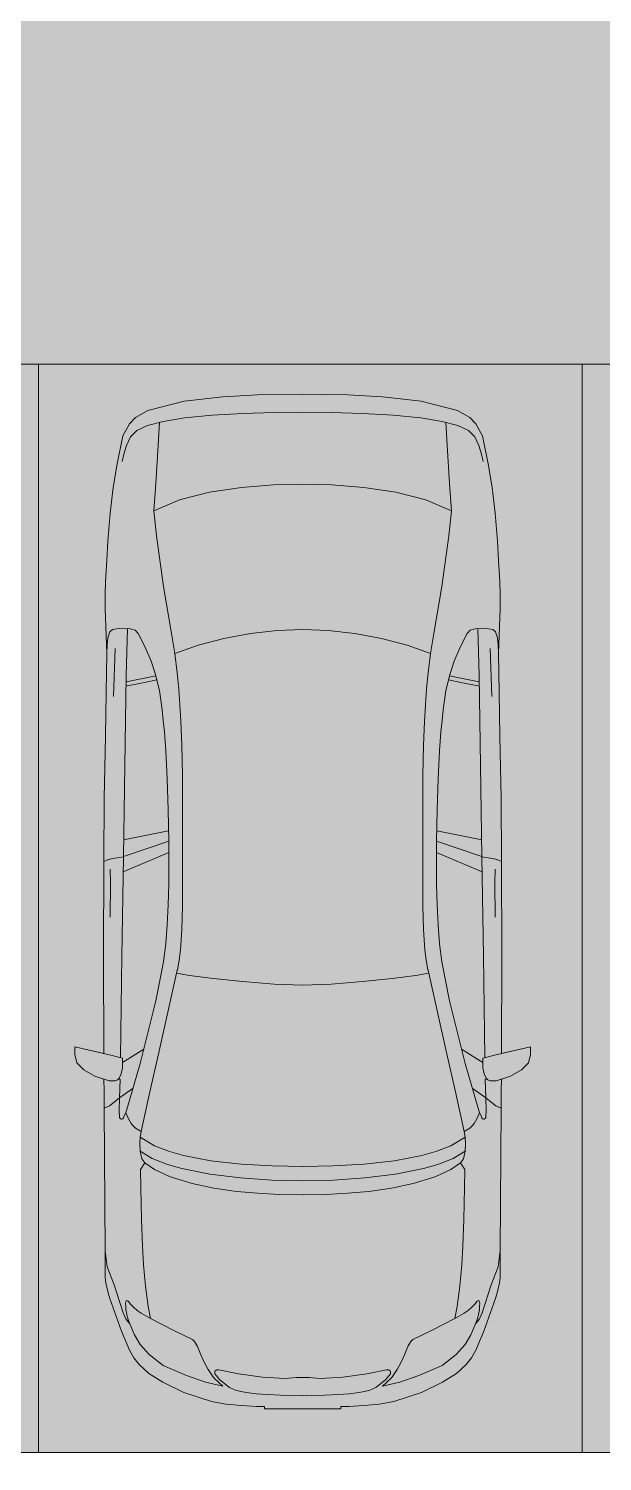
# Model space of a CAD drawing. Header units: millimetres. Extents: x 141848 to 1648660, y -465012 to -151356.
# Drawn here: x 225492 to 228131, y -270728 to -264146 of the extents above; entities that cross this region are included whole.
import ezdxf

# ---------------------------------------------------------------- set-up
doc = ezdxf.new("R2010")
doc.units = ezdxf.units.MM
doc.header["$MEASUREMENT"] = 0
doc.layers.add('Extérieur - Environnement', color=7, linetype='Continuous')
doc.layers.add('Structure - Murs extérieurs', color=7, linetype='Continuous')

msp = doc.modelspace()

# ---------------------------------------------------------------- hatches: boundary and pattern name
at = {"linetype": 'Continuous', "lineweight": 0, "true_color": 0x6f6f6f}
h = msp.add_hatch(color=8, dxfattribs=at)
h.paths.add_polyline_path([(141848.442, -275935.042), (141848.442, -295062.571), (269220.821, -293826.868), (269220.821, -270902.734), (268763.049, -270902.734), (254213.6, -271040.575), (254213.6, -163437.635), (153156.2, -163437.635), (153156.2, -271040.575), (153182.962, -271040.57), (153183.146, -272000.514, -0.40942736), (149183.681, -275935.042)])
h.paths.add_polyline_path([(158435.584, -260639.953), (155145.584, -260639.953), (155145.584, -248364.953), (155145.584, -243089.974), (155145.584, -242189.974), (158435.584, -242189.974)], flags=0)
h.paths.add_polyline_path([(196775.042, -260810.571), (196775.042, -222495.57), (186955.542, -222495.57), (186955.542, -218295.57), (196754.55, -218295.57), (196754.55, -208495.57), (196754.55, -204495.57), (193355.542, -204495.57), (193355.542, -201780.57), (193355.542, -195161.535), (195576.034, -195161.535), (195576.034, -189810.571), (217850.068, -189810.571), (217850.068, -262266.885), (245610.045, -262266.885), (245610.045, -253395.571), (245626.034, -253395.571), (246426.034, -253395.571), (247826.034, -253395.571), (247826.034, -248005.571), (247826.034, -246605.571), (245626.034, -246605.571), (245610.045, -246605.571), (245610.045, -171995.57), (212806.28, -171995.57), (161503.433, -171995.57), (161503.433, -193810.571), (161503.433, -230015.57), (161503.433, -260810.571)], flags=0)
h.paths.add_polyline_path([(162737.042, -269433.913, -0.09031866), (162858.773, -268727.623, -0.20144873), (163912.639, -267592.74, -0.10421145), (164718.006, -267415.055), (165317.979, -267409.371, -0.10404461), (166125.354, -267571.244, -0.23825546), (167284.257, -268953.318, -0.05518862), (167336.836, -269390.334), (167338.931, -269611.438), (167351.046, -270890.267), (167092.583, -271892.761, -0.26794919), (165370.083, -272909.124), (164770.11, -272914.808, -0.19371746), (163379.252, -272370.185, -0.07056876), (163028.663, -271931.262, -0.1316525), (162751.253, -270933.845)], flags=0)
h.paths.add_polyline_path([(173316.986, -273599.031), (173316.986, -273452.052), (173330.488, -267377.824, -0.3805567), (175316.986, -265609.826), (175394.714, -265609.826), (175394.714, -270609.826), (190394.714, -270609.826), (190394.714, -265609.826), (195356.191, -265609.826, -0.41421356), (196856.191, -267109.826), (196856.191, -273660.699, -0.34550161), (195137.285, -275433.432), (175327.752, -275599.002, -0.4157911)], flags=0)
h.paths.add_polyline_path([(205510.093, -271504.083, -0.13447393), (205230.948, -270484.937), (205230.948, -268984.937, -0.41421356), (207230.948, -266984.937), (207830.948, -266984.937, -0.41421356), (209830.948, -268984.937), (209830.948, -270484.937, -0.12882035), (209574.03, -271465.581, -0.27093629), (207830.948, -272484.937), (207230.948, -272484.937, -0.26498)], flags=0)
h.paths.add_polyline_path([(217862.687, -273329.325), (217869.949, -267730.336, -0.09856151), (218100.718, -266943.721), (218117.681, -266951.545, -0.258849), (219955.479, -265605.827), (219953.141, -265587.294), (220637.569, -265587.294), (220637.569, -265687.294), (220637.569, -270687.294), (250537.569, -270687.294), (250537.569, -265687.294), (252208.004, -265687.294), (254186.294, -265687.294), (254186.294, -267687.294), (254186.294, -271062.255, 0.00134576), (254186.323, -271073.021), (254197.209, -273095.233, -0.41421356), (252208.004, -275105.97), (243484.534, -275105.97, -0.00518896), (243431.438, -275116.103), (235447.992, -275196.191), (220071.012, -275253.24, -0.38655333), (217873.089, -273475.385, -0.02518922)], flags=0)

# ---------------------------------------------------------------- linework, layer by layer
at = {"color": 9, "linetype": 'Continuous', "lineweight": 5}
msp.add_lwpolyline([(217873.089, -273475.385, 0.38655333), (220071.012, -275253.24), (235447.992, -275196.191), (243431.438, -275116.103, 0.00518896), (243484.534, -275105.97), (252208.004, -275105.97, 0.41421356), (254197.209, -273095.233), (254186.323, -271073.021, -0.00134576), (254186.294, -271062.255), (254186.294, -267687.294), (254186.294, -265687.294), (252208.004, -265687.294), (250537.569, -265687.294), (250537.569, -270687.294), (220637.569, -270687.294), (220637.569, -265687.294), (220637.569, -265587.294), (219953.141, -265587.294), (219955.479, -265605.827, 0.258849), (218117.681, -266951.545), (218100.718, -266943.721, 0.09856151), (217869.949, -267730.336), (217862.687, -273329.325, 0.02518922)], format="xyb", close=True, dxfattribs=at)
at = {"color": 255, "linetype": 'Continuous', "lineweight": 5, "flags": 128}
for points in [[(225537.569, -265687.294), (223037.569, -265687.294)], [(225537.569, -265687.294), (225537.569, -270687.294)], [(228037.569, -265687.294), (225537.569, -265687.294)], [(228037.569, -265687.294), (228037.569, -270687.294)], [(230537.569, -265687.294), (228037.569, -265687.294)], [(228037.569, -270687.294), (228037.569, -265687.294)], [(225537.569, -270687.294), (228037.569, -270687.294)], [(228037.569, -270687.294), (230537.569, -270687.294)]]:
    msp.add_lwpolyline(points, dxfattribs=at)
at = {"layer": 'Extérieur - Environnement', "color": 7, "linetype": 'Continuous', "lineweight": 13}
for p, q in [((226384.817, -265837.164), (226207.877, -265858.076)), ((226207.877, -265858.076), (226384.817, -265837.164)), ((226544.946, -265828.356), (226384.817, -265837.164)), ((226384.817, -265837.164), (226544.946, -265828.356)), ((226752.389, -265825.764), (226544.946, -265828.356)), ((226544.946, -265828.356), (226752.389, -265825.764)), ((226959.832, -265828.356), (226752.389, -265825.764)), ((226959.832, -265828.356), (226752.389, -265825.764)), ((227119.961, -265837.164), (226959.832, -265828.356)), ((227119.961, -265837.164), (226959.832, -265828.356)), ((227296.901, -265858.076), (227119.961, -265837.164)), ((227296.901, -265858.076), (227119.961, -265837.164)), ((226040.853, -265900.703), (225983.257, -265932.912)), ((225983.257, -265932.912), (226040.853, -265900.703)), ((226207.877, -265858.076), (226040.853, -265900.703)), ((226040.853, -265900.703), (226207.877, -265858.076)), ((227463.925, -265900.703), (227296.901, -265858.076)), ((227463.925, -265900.703), (227296.901, -265858.076)), ((227521.521, -265932.912), (227463.925, -265900.703)), ((227521.521, -265932.912), (227463.925, -265900.703)), ((225956.395, -265961.821), (225925.744, -266016.54)), ((225925.744, -266016.54), (225956.395, -265961.821)), ((225983.257, -265932.912), (225956.395, -265961.821)), ((225956.395, -265961.821), (225983.257, -265932.912)), ((225989.025, -265991.939), (226038.703, -265969.4)), ((226110.627, -265950.545), (226038.703, -265969.4)), ((226094.662, -265954.731), (226087.53, -266059.811)), ((226110.627, -265950.545), (226208.944, -265935.102)), ((226208.926, -265935.105), (226336.154, -265922.562)), ((226336.154, -265922.562), (226476.713, -265914.145)), ((226476.713, -265914.145), (226619.262, -265909.477)), ((226619.262, -265909.477), (226752.389, -265908.163)), ((226885.516, -265909.477), (226752.389, -265908.163)), ((227028.065, -265914.145), (226885.516, -265909.477)), ((227168.624, -265922.562), (227028.065, -265914.145)), ((227295.852, -265935.105), (227168.624, -265922.562)), ((227394.151, -265950.545), (227295.834, -265935.102)), ((227394.151, -265950.545), (227466.075, -265969.4)), ((227410.116, -265954.731), (227417.248, -266059.811)), ((227515.753, -265991.939), (227466.075, -265969.4)), ((227548.383, -265961.821), (227521.521, -265932.912)), ((227548.383, -265961.821), (227521.521, -265932.912)), ((227579.034, -266016.54), (227548.383, -265961.821)), ((227579.034, -266016.54), (227548.383, -265961.821)), ((225925.744, -266016.54), (225898.848, -266145.59)), ((225898.848, -266145.59), (225925.744, -266016.54)), ((225941.542, -266060.723), (225960.404, -266022.127)), ((225960.404, -266022.127), (225989.025, -265991.939)), ((227544.374, -266022.127), (227515.753, -265991.939)), ((227563.236, -266060.723), (227544.374, -266022.127)), ((227605.93, -266145.59), (227579.034, -266016.54)), ((227605.93, -266145.59), (227579.034, -266016.54)), ((225922.864, -266135.297), (225929.261, -266101.535)), ((225929.261, -266101.535), (225941.542, -266060.723)), ((226087.53, -266059.811), (226076.634, -266235.469)), ((227417.248, -266059.811), (227428.144, -266235.469)), ((227575.517, -266101.535), (227563.236, -266060.723)), ((227581.914, -266135.297), (227575.517, -266101.535)), ((225898.848, -266145.59), (225881.554, -266254.371)), ((225898.848, -266145.59), (225881.554, -266254.371)), ((227623.224, -266254.371), (227605.93, -266145.59)), ((227605.93, -266145.59), (227623.224, -266254.371)), ((225881.555, -266254.36), (225867.732, -266372.439)), ((225881.555, -266254.36), (225867.732, -266372.439)), ((225881.554, -266254.371), (225881.555, -266254.36)), ((226076.634, -266235.469), (226068.343, -266361.049)), ((226323.551, -266275.57), (226185.731, -266310.612)), ((226471.107, -266253.728), (226323.551, -266275.57)), ((226617.636, -266242.406), (226471.107, -266253.728)), ((226752.389, -266238.96), (226617.636, -266242.406)), ((226752.389, -266238.96), (226887.142, -266242.406)), ((226887.142, -266242.406), (227033.671, -266253.728)), ((227033.671, -266253.728), (227181.227, -266275.57)), ((227181.227, -266275.57), (227319.047, -266310.612)), ((227428.144, -266235.469), (227436.435, -266361.049)), ((227623.222, -266254.36), (227637.046, -266372.439)), ((227637.046, -266372.439), (227623.224, -266254.371)), ((226068.343, -266361.049), (226079.684, -266476.985)), ((226185.731, -266310.612), (226068.41, -266361.74)), ((227319.047, -266310.612), (227436.367, -266361.74)), ((227436.435, -266361.049), (227425.094, -266476.985)), ((225867.732, -266372.439), (225856.209, -266500.926)), ((225856.209, -266500.926), (225867.732, -266372.439)), ((227648.569, -266500.926), (227637.046, -266372.439)), ((227648.569, -266500.926), (227637.046, -266372.439)), ((226079.684, -266476.985), (226112.483, -266709.08)), ((227425.094, -266476.985), (227392.295, -266709.08)), ((225856.209, -266500.926), (225852.413, -266589.935)), ((225852.413, -266589.935), (225856.209, -266500.926)), ((227652.365, -266589.935), (227648.569, -266500.926)), ((227652.365, -266589.935), (227648.569, -266500.926)), ((225852.413, -266589.935), (225845.988, -266685.688)), ((225845.988, -266685.688), (225852.413, -266589.935)), ((227658.789, -266685.688), (227652.365, -266589.935)), ((227658.789, -266685.688), (227652.365, -266589.935)), ((225845.988, -266685.688), (225844.224, -266743.57)), ((225844.224, -266743.57), (225845.988, -266685.688)), ((227660.554, -266743.57), (227658.789, -266685.688)), ((227660.554, -266743.57), (227658.789, -266685.688)), ((225844.224, -266743.57), (225844.179, -266812.144)), ((225844.224, -266743.57), (225844.179, -266812.144)), ((226112.483, -266709.08), (226148.655, -266924.692)), ((227392.295, -266709.08), (227356.123, -266924.692)), ((227660.599, -266812.144), (227660.554, -266743.57)), ((227660.554, -266743.57), (227660.599, -266812.144)), ((225844.179, -266812.144), (225851.44, -267015.116)), ((225851.44, -267015.116), (225844.179, -266812.144)), ((227653.338, -267015.116), (227660.599, -266812.144)), ((227653.338, -267015.116), (227660.599, -266812.144)), ((225857.027, -266945.179), (225852.713, -266976.682)), ((225865.432, -266917.174), (225857.027, -266945.179)), ((225878.133, -266906.682), (225865.432, -266917.174)), ((225909.111, -266901.909), (225878.133, -266906.682)), ((225959.725, -266903.116), (225909.111, -266901.909)), ((225940.519, -267118.034), (225946.343, -266902.797)), ((225982.199, -266910.293), (225959.725, -266903.116)), ((225995.198, -266925.468), (225982.199, -266910.293)), ((226010.092, -266951.662), (225995.198, -266925.468)), ((226031.496, -266995.684), (226010.092, -266951.662)), ((226148.655, -266924.692), (226163.869, -267017.735)), ((226389.416, -266948.269), (226271.566, -266979.133)), ((226512.171, -266925.666), (226389.416, -266948.269)), ((226634.854, -266911.78), (226512.171, -266925.666)), ((226752.389, -266907.061), (226634.854, -266911.78)), ((226752.389, -266907.061), (226869.924, -266911.78)), ((226869.924, -266911.78), (226992.607, -266925.666)), ((226992.607, -266925.666), (227115.362, -266948.269)), ((227115.362, -266948.269), (227233.212, -266979.133)), ((227356.123, -266924.692), (227340.909, -267017.735)), ((227473.282, -266995.684), (227494.686, -266951.662)), ((227494.686, -266951.662), (227509.58, -266925.468)), ((227509.58, -266925.468), (227522.578, -266910.293)), ((227522.578, -266910.293), (227545.053, -266903.116)), ((227545.053, -266903.116), (227595.667, -266901.909)), ((227564.259, -267118.034), (227558.435, -266902.797)), ((227595.667, -266901.909), (227626.645, -266906.682)), ((227626.645, -266906.682), (227639.346, -266917.174)), ((227639.346, -266917.174), (227647.75, -266945.179)), ((227647.75, -266945.179), (227652.065, -266976.682)), ((225851.44, -267015.116), (225849.227, -267195.422)), ((225849.227, -267195.422), (225851.44, -267015.116)), ((225852.713, -266976.682), (225851.44, -267015.116)), ((225890.107, -266993.88), (225882.69, -267214.66)), ((226054.911, -267052.956), (226031.496, -266995.684)), ((226271.566, -266979.133), (226163.869, -267017.735)), ((226163.869, -267017.735), (226175.54, -267105.162)), ((227233.212, -266979.133), (227340.909, -267017.735)), ((227340.909, -267017.735), (227329.238, -267105.162)), ((227449.867, -267052.956), (227473.282, -266995.684)), ((227614.671, -266993.88), (227622.088, -267214.66)), ((227652.065, -266976.682), (227653.338, -267015.116)), ((227655.551, -267195.422), (227653.338, -267015.116)), ((227655.551, -267195.422), (227653.338, -267015.116)), ((226074.24, -267109.617), (226054.911, -267052.956)), ((227430.538, -267109.617), (227449.867, -267052.956)), ((225937.587, -267325.351), (225940.519, -267118.034)), ((225939.826, -267167.062), (226024.214, -267149.83)), ((225940.099, -267147.769), (226024.487, -267130.537)), ((226024.214, -267149.83), (226081.629, -267138.68)), ((226024.487, -267130.537), (226076.967, -267120.345)), ((226094.075, -267187.636), (226074.24, -267109.617)), ((226175.539, -267105.146), (226182.232, -267178.67)), ((227329.239, -267105.146), (227322.546, -267178.67)), ((227410.703, -267187.636), (227430.538, -267109.617)), ((227480.564, -267149.83), (227423.149, -267138.68)), ((227480.291, -267130.537), (227427.81, -267120.345)), ((227564.679, -267147.769), (227480.291, -267130.537)), ((227564.952, -267167.062), (227480.564, -267149.83)), ((227567.191, -267325.351), (227564.259, -267118.034)), ((225849.227, -267195.422), (225844.877, -267398.632)), ((225849.227, -267195.422), (225844.877, -267398.632)), ((226105.484, -267275.127), (226094.075, -267187.636)), ((226182.231, -267178.656), (226187.197, -267253.131)), ((227322.547, -267178.656), (227317.581, -267253.131)), ((227399.294, -267275.127), (227410.703, -267187.636)), ((227659.901, -267398.632), (227655.551, -267195.422)), ((227655.551, -267195.422), (227659.901, -267398.632)), ((226111.33, -267324.705), (226105.484, -267275.127)), ((226187.197, -267253.127), (226191.601, -267329.924)), ((227317.581, -267253.127), (227313.177, -267329.924)), ((227393.448, -267324.705), (227399.294, -267275.127)), ((225932.626, -267636.148), (225937.587, -267325.351)), ((226116.424, -267376.543), (226111.33, -267324.705)), ((226191.6, -267329.914), (226196.366, -267438.034)), ((227313.178, -267329.914), (227308.412, -267438.034)), ((227388.354, -267376.543), (227393.448, -267324.705)), ((227572.151, -267636.148), (227567.191, -267325.351)), ((225844.877, -267398.632), (225840.092, -267681.866)), ((225844.877, -267398.632), (225840.092, -267681.866)), ((226122.661, -267464.557), (226116.424, -267376.543)), ((227382.116, -267464.557), (227388.354, -267376.543)), ((227664.686, -267681.866), (227659.901, -267398.632)), ((227659.901, -267398.632), (227664.686, -267681.866)), ((226129.049, -267592.686), (226122.661, -267464.557)), ((226196.366, -267438.031), (226200.336, -267575.552)), ((227308.412, -267438.031), (227304.441, -267575.552)), ((227375.729, -267592.686), (227382.116, -267464.557)), ((226134.049, -267735.926), (226129.049, -267592.686)), ((226200.336, -267575.552), (226200.375, -268178.518)), ((227304.441, -267575.552), (227304.403, -268178.518)), ((227370.729, -267735.926), (227375.729, -267592.686)), ((225927.666, -267950.448), (225932.626, -267636.148)), ((227577.112, -267950.448), (227572.151, -267636.148)), ((225840.092, -267681.866), (225837.573, -267973.113)), ((225840.092, -267681.866), (225837.573, -267973.113)), ((226136.472, -267879.457), (226134.049, -267735.926)), ((227368.306, -267879.457), (227370.729, -267735.926)), ((227667.205, -267973.113), (227664.686, -267681.866)), ((227664.686, -267681.866), (227667.205, -267973.113)), ((225928.882, -267873.372), (226135.654, -267831.01)), ((227575.895, -267873.372), (227369.124, -267831.01)), ((225926.694, -268019.427), (226136.612, -267931.001)), ((226136.472, -267879.457), (225927.683, -267949.357)), ((226137.01, -268077.471), (226136.472, -267879.457)), ((227367.768, -268077.471), (227368.306, -267879.457)), ((227578.083, -268019.427), (227368.166, -267931.001)), ((227368.306, -267879.457), (227577.095, -267949.357)), ((225837.573, -267973.113), (225835.605, -268405.992)), ((225835.605, -268405.992), (225837.573, -267973.113)), ((225837.573, -267973.113), (225859.282, -267963.349)), ((225859.282, -267963.349), (225861.238, -267962.783)), ((225861.238, -267962.783), (225864.496, -267962.088)), ((225864.496, -267962.088), (225890.409, -267957.432)), ((225867.468, -268008.036), (225868.967, -268069.3)), ((225890.409, -267957.432), (225927.666, -267950.448)), ((225927.666, -267950.448), (225921.227, -268407.601)), ((227577.112, -267950.448), (227583.551, -268407.601)), ((227614.369, -267957.432), (227577.112, -267950.448)), ((227640.282, -267962.088), (227614.369, -267957.432)), ((227637.31, -268008.036), (227635.811, -268069.3)), ((227643.54, -267962.783), (227640.282, -267962.088)), ((227645.496, -267963.349), (227643.54, -267962.783)), ((227667.205, -267973.113), (227645.496, -267963.349)), ((227669.173, -268405.992), (227667.205, -267973.113)), ((227669.173, -268405.992), (227667.205, -267973.113)), ((225868.967, -268069.3), (225866.39, -268228.63)), ((227635.811, -268069.3), (227638.388, -268228.63)), ((226133.859, -268171.56), (226137.01, -268077.471)), ((227370.919, -268171.56), (227367.768, -268077.471)), ((226129.665, -268264.184), (226133.859, -268171.56)), ((226200.375, -268178.518), (226196.538, -268282.803)), ((227304.403, -268178.518), (227308.24, -268282.803)), ((227375.113, -268264.184), (227370.919, -268171.56)), ((226123.565, -268350.336), (226129.665, -268264.184)), ((227381.212, -268350.336), (227375.113, -268264.184)), ((226194.005, -268331.956), (226190.207, -268379.107)), ((226196.539, -268282.796), (226194.005, -268331.972)), ((227308.239, -268282.796), (227310.773, -268331.972)), ((227310.773, -268331.956), (227314.571, -268379.107)), ((226112.419, -268433.588), (226123.565, -268350.336)), ((226190.209, -268379.084), (226184.386, -268425.327)), ((227314.569, -268379.084), (227320.392, -268425.327)), ((227392.358, -268433.588), (227381.212, -268350.336)), ((225835.605, -268405.992), (225838.083, -268855.376)), ((225838.083, -268855.376), (225835.605, -268405.992)), ((225921.228, -268407.601), (225914.78, -268873.649)), ((226077.003, -268612.975), (226112.419, -268433.588)), ((226172.655, -268485.5), (226175.734, -268471.184)), ((226175.734, -268471.184), (226176.041, -268470.505)), ((226184.386, -268425.327), (226175.955, -268470.695)), ((227320.392, -268425.327), (227328.823, -268470.695)), ((227329.044, -268471.184), (227328.737, -268470.505)), ((227332.123, -268485.5), (227329.044, -268471.184)), ((227427.775, -268612.975), (227392.358, -268433.588)), ((227583.55, -268407.601), (227589.998, -268873.649)), ((227666.695, -268855.376), (227669.173, -268405.992)), ((227666.695, -268855.376), (227669.173, -268405.992)), ((226172.655, -268485.5), (226132.497, -268665.461)), ((226172.655, -268485.5), (226231.626, -268495.563)), ((226231.626, -268495.563), (226340.242, -268509.721)), ((226340.242, -268509.721), (226477.327, -268524.319)), ((226477.327, -268524.319), (226621.771, -268535.706)), ((226621.771, -268535.706), (226752.389, -268540.229)), ((226883.007, -268535.706), (226752.389, -268540.229)), ((227027.451, -268524.319), (226883.007, -268535.706)), ((227164.536, -268509.721), (227027.451, -268524.319)), ((227273.152, -268495.563), (227164.536, -268509.721)), ((227332.123, -268485.5), (227273.152, -268495.563)), ((227332.123, -268485.5), (227372.281, -268665.461)), ((226004.803, -268900.718), (226077.003, -268612.975)), ((226132.497, -268665.461), (226090.317, -268850.052)), ((227372.281, -268665.461), (227414.461, -268850.052)), ((227499.975, -268900.718), (227427.775, -268612.975)), ((225838.083, -268855.376), (225704.711, -268824.575)), ((225704.711, -268824.575), (225704.711, -268858.864)), ((225704.711, -268824.575), (225876.746, -268864.305)), ((225704.711, -268824.575), (225704.711, -268858.864)), ((225704.711, -268858.864), (225713.571, -268896.996)), ((225713.571, -268896.996), (225704.711, -268858.864)), ((225876.746, -268864.305), (225899.875, -268869.809)), ((226021.177, -268835.461), (225923.996, -268895.945)), ((226090.317, -268850.052), (226049.167, -269030.342)), ((227414.461, -268850.052), (227455.611, -269030.342)), ((227483.6, -268835.461), (227580.782, -268895.945)), ((227628.032, -268864.305), (227604.903, -268869.809)), ((227800.067, -268824.575), (227628.032, -268864.305)), ((227800.067, -268824.575), (227666.695, -268855.376)), ((227791.207, -268896.996), (227800.067, -268858.864)), ((227791.207, -268896.996), (227800.067, -268858.864)), ((227800.067, -268858.864), (227800.067, -268824.575)), ((227800.067, -268824.575), (227800.067, -268858.864)), ((225713.571, -268896.996), (225745.43, -268928.955)), ((225745.43, -268928.955), (225713.571, -268896.996)), ((225745.43, -268928.955), (225795.97, -268958.446)), ((225795.97, -268958.446), (225745.43, -268928.955)), ((225899.875, -268869.809), (225923.996, -268876.024)), ((225923.996, -268921.171), (225917.984, -268947.698)), ((225923.996, -268876.024), (225923.996, -268921.171)), ((226004.803, -268900.718), (225939.389, -269127.825)), ((227499.975, -268900.718), (227565.389, -269127.825)), ((227604.903, -268869.809), (227580.782, -268876.024)), ((227580.782, -268876.024), (227580.782, -268921.171)), ((227580.782, -268921.171), (227586.794, -268947.698)), ((227708.808, -268958.446), (227759.348, -268928.955)), ((227708.808, -268958.446), (227759.348, -268928.955)), ((227759.348, -268928.955), (227791.207, -268896.996)), ((227759.348, -268928.955), (227791.207, -268896.996)), ((225795.97, -268958.446), (225838.483, -268972.665)), ((225861.945, -268980.512), (225795.97, -268958.446)), ((225838.483, -268972.665), (225838.741, -269028.074)), ((225838.741, -269028.074), (225838.483, -268972.665)), ((225889.929, -268980.446), (225861.945, -268980.512)), ((225900.101, -268975.338), (225889.929, -268980.446)), ((225908.176, -268967.805), (225900.101, -268975.338)), ((225913.053, -268973.482), (225905.849, -268969.976)), ((225917.984, -268947.698), (225908.176, -268967.805)), ((225913.053, -268973.482), (225910.085, -269058.02)), ((227586.794, -268947.698), (227596.602, -268967.805)), ((227591.725, -268973.482), (227598.929, -268969.976)), ((227591.725, -268973.482), (227594.693, -269058.02)), ((227596.602, -268967.805), (227604.677, -268975.338)), ((227604.677, -268975.338), (227614.849, -268980.446)), ((227614.849, -268980.446), (227642.833, -268980.512)), ((227642.833, -268980.512), (227708.808, -268958.446)), ((227666.037, -269028.074), (227666.295, -268972.665)), ((227666.037, -269028.074), (227666.295, -268972.665)), ((227666.295, -268972.665), (227708.808, -268958.446)), ((225838.741, -269028.074), (225839.793, -269106.124)), ((225838.741, -269028.074), (225839.793, -269106.124)), ((225910.085, -269058.02), (225885.224, -269078.043)), ((225910.085, -269058.02), (225908.251, -269119.394)), ((225972.233, -269013.798), (225910.085, -269058.02)), ((226049.167, -269030.342), (226009.002, -269213.352)), ((227455.611, -269030.342), (227495.776, -269213.352)), ((227532.545, -269013.798), (227594.693, -269058.02)), ((227594.693, -269058.02), (227619.554, -269078.043)), ((227594.693, -269058.02), (227596.527, -269119.394)), ((227664.985, -269106.124), (227666.037, -269028.074)), ((227666.037, -269028.074), (227664.985, -269106.124)), ((225863.628, -269094.519), (225839.793, -269106.124)), ((225839.793, -269106.124), (225843.944, -269761.281)), ((225839.793, -269106.124), (225843.944, -269761.281)), ((225885.224, -269078.043), (225863.628, -269094.519)), ((225908.251, -269119.394), (225909.53, -269142.411)), ((225932.041, -269141.742), (225939.389, -269127.825)), ((225939.389, -269127.825), (225950.835, -269154.267)), ((227565.389, -269127.825), (227553.943, -269154.267)), ((227572.737, -269141.742), (227565.389, -269127.825)), ((227596.527, -269119.394), (227595.248, -269142.411)), ((227619.554, -269078.043), (227641.15, -269094.519)), ((227641.15, -269094.519), (227664.985, -269106.124)), ((227660.834, -269761.281), (227664.985, -269106.124)), ((227664.985, -269106.124), (227660.834, -269761.281)), ((225909.53, -269142.411), (225910.567, -269148.165)), ((225910.567, -269148.165), (225913.49, -269153.829)), ((225916.951, -269156.902), (225913.49, -269153.829)), ((225920.7, -269156.936), (225916.951, -269156.902)), ((225924.596, -269154.389), (225920.7, -269156.936)), ((225924.596, -269154.389), (225927.688, -269150.029)), ((225927.688, -269150.029), (225932.035, -269141.742)), ((225950.835, -269154.267), (225964.178, -269175.776)), ((225964.178, -269175.776), (225973.375, -269186.973)), ((225973.375, -269186.973), (225983.094, -269197.411)), ((227531.403, -269186.973), (227521.684, -269197.411)), ((227540.6, -269175.776), (227531.403, -269186.973)), ((227553.943, -269154.267), (227540.6, -269175.776)), ((227577.09, -269150.029), (227572.743, -269141.742)), ((227580.182, -269154.389), (227577.09, -269150.029)), ((227580.182, -269154.389), (227584.078, -269156.936)), ((227584.078, -269156.936), (227587.827, -269156.902)), ((227587.827, -269156.902), (227591.288, -269153.829)), ((227594.211, -269148.165), (227591.288, -269153.829)), ((227595.248, -269142.411), (227594.211, -269148.165)), ((225983.094, -269197.411), (226009.002, -269213.352)), ((226005.712, -269238.276), (226003.569, -269268.704)), ((226009.002, -269213.352), (226005.712, -269238.276)), ((226070.526, -269278.711), (226005.712, -269238.276)), ((226009.016, -269213.352), (226009.002, -269213.352)), ((227434.252, -269278.711), (227499.066, -269238.276)), ((227495.762, -269213.352), (227495.776, -269213.352)), ((227521.684, -269197.411), (227495.776, -269213.352)), ((227495.776, -269213.352), (227499.066, -269238.276)), ((227499.066, -269238.276), (227501.209, -269268.704)), ((226003.569, -269268.704), (226004.349, -269304.066)), ((226060.727, -269337.286), (226004.349, -269304.066)), ((226004.349, -269304.066), (226012.677, -269337.784)), ((226139.281, -269304.966), (226070.522, -269278.71)), ((226204.417, -269323.678), (226139.275, -269304.965)), ((226330.71, -269347.1), (226204.412, -269323.677)), ((227174.068, -269347.1), (227300.366, -269323.677)), ((227300.36, -269323.678), (227365.503, -269304.965)), ((227365.496, -269304.966), (227434.256, -269278.71)), ((227444.051, -269337.286), (227500.429, -269304.066)), ((227500.429, -269304.066), (227492.101, -269337.784)), ((227501.209, -269268.704), (227500.429, -269304.066)), ((226025.992, -269357.141), (226006.462, -269387.53)), ((226006.462, -269387.53), (226008.641, -269470.882)), ((226012.677, -269337.784), (226012.703, -269337.799)), ((226025.992, -269357.141), (226012.677, -269337.784)), ((226025.998, -269357.181), (226025.992, -269357.141)), ((226025.998, -269357.181), (226070.601, -269386.898)), ((226130.93, -269364.909), (226060.727, -269337.286)), ((226070.601, -269386.898), (226140.48, -269419.474)), ((226196.577, -269383.674), (226130.93, -269364.909)), ((226325.019, -269409.223), (226196.577, -269383.674)), ((226468.853, -269362.462), (226330.71, -269347.1)), ((226611.783, -269370.864), (226468.851, -269362.461)), ((226752.418, -269373.424), (226611.781, -269370.863)), ((226752.36, -269373.424), (226892.997, -269370.863)), ((226892.995, -269370.864), (227035.927, -269362.461)), ((227035.925, -269362.462), (227174.068, -269347.1)), ((227179.759, -269409.223), (227308.201, -269383.674)), ((227308.201, -269383.674), (227373.848, -269364.909)), ((227434.177, -269386.898), (227364.298, -269419.474)), ((227373.848, -269364.909), (227444.051, -269337.286)), ((227478.78, -269357.181), (227434.177, -269386.898)), ((227478.78, -269357.181), (227478.785, -269357.141)), ((227478.785, -269357.141), (227492.101, -269337.784)), ((227478.785, -269357.141), (227498.316, -269387.53)), ((227492.101, -269337.784), (227492.075, -269337.799)), ((227498.316, -269387.53), (227496.137, -269470.882)), ((226140.48, -269419.474), (226153.541, -269424.336)), ((226153.541, -269424.336), (226244.081, -269452.15)), ((226244.081, -269452.15), (226343.129, -269473.079)), ((226465.701, -269426.562), (226325.019, -269409.223)), ((226610.485, -269436.38), (226465.701, -269426.562)), ((226752.389, -269439.488), (226610.485, -269436.38)), ((226752.389, -269439.488), (226894.293, -269436.38)), ((226894.293, -269436.38), (227039.077, -269426.562)), ((227039.077, -269426.562), (227179.759, -269409.223)), ((227260.696, -269452.15), (227161.649, -269473.079)), ((227351.237, -269424.336), (227260.696, -269452.15)), ((227364.298, -269419.474), (227351.237, -269424.336)), ((226008.639, -269470.819), (226011.285, -269617.644)), ((226008.642, -269470.865), (226008.642, -269470.882)), ((226343.129, -269473.079), (226448.036, -269487.903)), ((226448.036, -269487.903), (226545.998, -269496.699)), ((226545.998, -269496.699), (226644.57, -269501.675)), ((226644.57, -269501.675), (226752.395, -269503.419)), ((226860.208, -269501.675), (226752.382, -269503.419)), ((226958.78, -269496.699), (226860.208, -269501.675)), ((227056.742, -269487.903), (226958.78, -269496.699)), ((227161.649, -269473.079), (227056.742, -269487.903)), ((227496.139, -269470.819), (227493.493, -269617.644)), ((227496.136, -269470.865), (227496.136, -269470.882)), ((226011.285, -269617.644), (226015.577, -269739.103)), ((227493.493, -269617.644), (227489.201, -269739.103)), ((225843.944, -269761.281), (225843.861, -269812.104)), ((225843.944, -269761.281), (225843.861, -269812.104)), ((225843.944, -269761.281), (225853.787, -269834.646)), ((226015.577, -269739.103), (226020.114, -269825.642)), ((227489.201, -269739.103), (227484.664, -269825.642)), ((227660.834, -269761.281), (227650.991, -269834.646)), ((227660.917, -269812.104), (227660.834, -269761.281)), ((227660.834, -269761.281), (227660.917, -269812.104)), ((225843.861, -269812.104), (225843.971, -269850.175)), ((225843.861, -269812.104), (225843.971, -269850.175)), ((225843.971, -269850.175), (225844.498, -269883.286)), ((225843.971, -269850.175), (225844.498, -269883.286)), ((225853.787, -269834.646), (225885.312, -269917.011)), ((226020.112, -269825.621), (226028.893, -269922.935)), ((226028.893, -269922.935), (226020.142, -269825.642)), ((227484.666, -269825.621), (227475.885, -269922.935)), ((227475.885, -269922.935), (227484.636, -269825.642)), ((227650.991, -269834.646), (227619.466, -269917.011)), ((227660.28, -269883.286), (227660.807, -269850.175)), ((227660.807, -269850.175), (227660.28, -269883.286)), ((227660.807, -269850.175), (227660.917, -269812.104)), ((227660.917, -269812.104), (227660.807, -269850.175)), ((225844.498, -269883.286), (225847.299, -269907.43)), ((225844.498, -269883.286), (225847.299, -269907.43)), ((225847.299, -269907.43), (225857.696, -269954.786)), ((225857.696, -269954.786), (225847.299, -269907.43)), ((225864.901, -269863.685), (225864.953, -269864.697)), ((225885.312, -269917.011), (225926.913, -270046.609)), ((227619.466, -269917.011), (227577.865, -270046.609)), ((227639.876, -269863.685), (227639.825, -269864.697)), ((227647.082, -269954.786), (227657.479, -269907.43)), ((227647.082, -269954.786), (227657.479, -269907.43)), ((227657.479, -269907.43), (227660.28, -269883.286)), ((227660.28, -269883.286), (227657.479, -269907.43)), ((225857.696, -269954.786), (225864.711, -269980.291)), ((225864.711, -269980.291), (225857.696, -269954.786)), ((225864.711, -269980.291), (225918.529, -270130.226)), ((225918.529, -270130.226), (225864.711, -269980.291)), ((226028.893, -269922.935), (226042.515, -270016.18)), ((227475.885, -269922.935), (227462.263, -270016.18)), ((227586.249, -270130.226), (227640.067, -269980.291)), ((227586.249, -270130.226), (227640.067, -269980.291)), ((227640.067, -269980.291), (227647.082, -269954.786)), ((227640.067, -269980.291), (227647.082, -269954.786)), ((225939.25, -270072.924), (225926.913, -270046.609)), ((225939.918, -269991.066), (225937.185, -270002.769)), ((225937.185, -270002.769), (225938.498, -270015.863)), ((225938.498, -270015.863), (225939.445, -270030.793)), ((225939.445, -270030.793), (225945.351, -270061.6)), ((225944.371, -269989.8), (225939.918, -269991.066)), ((225949.259, -269991.957), (225944.371, -269989.8)), ((225960.198, -270006.248), (225949.259, -269991.957)), ((225973.82, -270019.786), (225960.198, -270006.248)), ((225990.893, -270034.588), (225973.82, -270019.786)), ((226008.835, -270047.873), (225990.893, -270034.588)), ((226052.791, -270072.418), (226008.835, -270047.873)), ((226042.511, -270016.157), (226052.791, -270072.418)), ((227462.267, -270016.157), (227451.987, -270072.418)), ((227451.987, -270072.418), (227495.943, -270047.873)), ((227495.943, -270047.873), (227513.884, -270034.588)), ((227513.884, -270034.588), (227530.958, -270019.786)), ((227530.958, -270019.786), (227544.58, -270006.248)), ((227544.58, -270006.248), (227555.519, -269991.957)), ((227555.519, -269991.957), (227560.407, -269989.8)), ((227565.333, -270030.793), (227559.427, -270061.6)), ((227560.407, -269989.8), (227564.86, -269991.066)), ((227564.86, -269991.066), (227567.593, -270002.769)), ((227566.28, -270015.863), (227565.333, -270030.793)), ((227565.528, -270072.924), (227577.865, -270046.609)), ((227567.593, -270002.769), (227566.28, -270015.863)), ((225949.693, -270087.473), (225939.25, -270072.924)), ((225945.351, -270061.6), (225951.697, -270081.4)), ((225957.019, -270096.772), (225949.693, -270087.473)), ((225951.697, -270081.4), (225957.019, -270096.772)), ((225978.203, -270147.072), (225957.019, -270096.772)), ((226162.206, -270128.798), (226052.791, -270072.418)), ((227342.572, -270128.798), (227451.987, -270072.418)), ((227526.575, -270147.072), (227547.759, -270096.772)), ((227553.081, -270081.4), (227547.759, -270096.772)), ((227547.759, -270096.772), (227555.085, -270087.473)), ((227559.427, -270061.6), (227553.081, -270081.4)), ((227555.085, -270087.473), (227565.528, -270072.924)), ((225918.529, -270130.226), (225955.768, -270217.2)), ((225955.768, -270217.2), (225918.529, -270130.226)), ((226005.418, -270191.422), (225978.203, -270147.072)), ((226245.642, -270167.904), (226162.206, -270128.798)), ((226255.031, -270178.323), (226245.642, -270167.904)), ((226268.212, -270201.019), (226255.031, -270178.323)), ((227236.566, -270201.019), (227249.746, -270178.323)), ((227249.746, -270178.323), (227259.135, -270167.904)), ((227259.135, -270167.904), (227342.572, -270128.798)), ((227499.36, -270191.422), (227526.575, -270147.072)), ((227549.01, -270217.2), (227586.249, -270130.226)), ((227549.01, -270217.2), (227586.249, -270130.226)), ((225955.768, -270217.2), (225976.313, -270252.572)), ((225955.768, -270217.2), (225976.313, -270252.572)), ((226045.736, -270236.78), (226005.418, -270191.422)), ((226110.062, -270287.509), (226045.736, -270236.78)), ((226284.352, -270238.748), (226268.199, -270200.996)), ((226299.42, -270273.148), (226284.352, -270238.748)), ((227205.358, -270273.148), (227220.426, -270238.748)), ((227220.426, -270238.748), (227236.579, -270200.996)), ((227394.716, -270287.509), (227459.042, -270236.78)), ((227459.042, -270236.78), (227499.36, -270191.422)), ((227528.465, -270252.572), (227549.01, -270217.2)), ((227549.01, -270217.2), (227528.465, -270252.572)), ((225976.313, -270252.572), (226000.491, -270283.992)), ((225976.313, -270252.572), (226000.491, -270283.992)), ((226000.491, -270283.992), (226045.519, -270325.3)), ((226000.491, -270283.992), (226045.519, -270325.3)), ((226110.062, -270287.509), (226218.096, -270334.551)), ((226317.202, -270306.15), (226299.42, -270273.148)), ((226342.947, -270342.487), (226317.202, -270306.15)), ((226347.913, -270315.683), (226350.357, -270311.79)), ((226350.357, -270311.79), (226357.603, -270308.145)), ((226357.603, -270308.145), (226366.516, -270307.893)), ((226366.516, -270307.893), (226457.383, -270326.346)), ((227138.262, -270307.893), (227047.395, -270326.346)), ((227147.175, -270308.145), (227138.262, -270307.893)), ((227154.421, -270311.79), (227147.175, -270308.145)), ((227156.865, -270315.683), (227154.421, -270311.79)), ((227161.83, -270342.487), (227187.576, -270306.15)), ((227187.576, -270306.15), (227205.358, -270273.148)), ((227394.716, -270287.509), (227286.682, -270334.551)), ((227459.259, -270325.3), (227504.287, -270283.992)), ((227504.287, -270283.992), (227459.259, -270325.3)), ((227504.287, -270283.992), (227528.465, -270252.572)), ((227528.465, -270252.572), (227504.287, -270283.992)), ((226045.519, -270325.3), (226109.236, -270364.897)), ((226045.519, -270325.3), (226109.236, -270364.897)), ((226109.236, -270364.897), (226206.031, -270411.682)), ((226109.236, -270364.897), (226206.031, -270411.682)), ((226218.096, -270334.551), (226305.327, -270364.687)), ((226385.574, -270382.581), (226305.327, -270364.687)), ((226368.817, -270367.761), (226342.947, -270342.487)), ((226348.061, -270326.509), (226347.913, -270315.683)), ((226371.12, -270353.332), (226348.061, -270326.509)), ((226385.574, -270382.581), (226368.817, -270367.761)), ((226415.881, -270388.521), (226371.12, -270353.332)), ((226457.383, -270326.346), (226568.408, -270340.803)), ((226568.408, -270340.803), (226671.545, -270347.688)), ((226722.667, -270343.014), (226671.545, -270347.688)), ((226722.667, -270343.014), (226753.204, -270343.014)), ((226782.111, -270343.014), (226751.574, -270343.014)), ((226782.111, -270343.014), (226833.233, -270347.688)), ((226936.37, -270340.803), (226833.233, -270347.688)), ((227047.395, -270326.346), (226936.37, -270340.803)), ((227088.897, -270388.521), (227133.658, -270353.332)), ((227119.204, -270382.581), (227199.451, -270364.687)), ((227119.204, -270382.581), (227135.961, -270367.761)), ((227133.658, -270353.332), (227156.717, -270326.509)), ((227135.961, -270367.761), (227161.83, -270342.487)), ((227156.717, -270326.509), (227156.865, -270315.683)), ((227286.682, -270334.551), (227199.451, -270364.687)), ((227298.747, -270411.682), (227395.542, -270364.897)), ((227395.542, -270364.897), (227298.747, -270411.682)), ((227395.542, -270364.897), (227459.259, -270325.3)), ((227459.259, -270325.3), (227395.542, -270364.897)), ((226206.031, -270411.682), (226333.52, -270453.32)), ((226333.52, -270453.32), (226206.031, -270411.682)), ((226444.04, -270400.674), (226415.881, -270388.521)), ((226444.04, -270400.674), (226467.608, -270406.754)), ((226467.604, -270406.753), (226493.601, -270411.739)), ((226493.589, -270411.737), (226538.506, -270417.696)), ((226538.506, -270417.696), (226590.399, -270421.621)), ((226709.788, -270426.56), (226590.399, -270421.621)), ((226691.255, -270425.927), (226691.896, -270425.927)), ((226752.401, -270426.22), (226709.788, -270426.56)), ((226752.377, -270426.22), (226794.99, -270426.56)), ((226794.99, -270426.56), (226914.379, -270421.621)), ((226813.523, -270425.927), (226812.882, -270425.927)), ((226966.272, -270417.696), (226914.379, -270421.621)), ((227011.189, -270411.737), (226966.272, -270417.696)), ((227037.174, -270406.753), (227011.177, -270411.739)), ((227060.738, -270400.674), (227037.17, -270406.754)), ((227060.738, -270400.674), (227088.897, -270388.521)), ((227171.258, -270453.32), (227298.747, -270411.682)), ((227171.258, -270453.32), (227298.747, -270411.682)), ((226333.52, -270453.32), (226399.76, -270464.898)), ((226399.76, -270464.898), (226333.52, -270453.32)), ((226399.76, -270464.898), (226471.379, -270471.45)), ((226471.379, -270471.45), (226399.76, -270464.898)), ((226471.379, -270471.45), (226539.366, -270475.543)), ((226539.366, -270475.543), (226471.379, -270471.45)), ((226539.366, -270475.543), (226576.627, -270476.634)), ((226576.627, -270476.634), (226539.366, -270475.543)), ((226576.627, -270476.634), (226576.627, -270487.463)), ((226576.627, -270487.463), (226576.627, -270476.634)), ((226576.627, -270487.463), (226928.151, -270487.463)), ((226576.627, -270487.463), (226752.389, -270487.463)), ((226928.151, -270487.463), (226752.389, -270487.463)), ((226928.151, -270476.634), (226965.412, -270475.543)), ((226928.151, -270476.634), (226965.412, -270475.543)), ((226928.151, -270487.463), (226928.151, -270476.634)), ((226928.151, -270487.463), (226928.151, -270476.634)), ((226965.412, -270475.543), (227033.399, -270471.45)), ((226965.412, -270475.543), (227033.399, -270471.45)), ((227033.399, -270471.45), (227105.018, -270464.898)), ((227033.399, -270471.45), (227105.018, -270464.898)), ((227105.018, -270464.898), (227171.258, -270453.32)), ((227105.018, -270464.898), (227171.258, -270453.32))]:
    msp.add_line(p, q, dxfattribs=at)
at = {"layer": 'Structure - Murs extérieurs', "color": 7, "linetype": 'Continuous', "lineweight": 5, "flags": 128}
msp.add_lwpolyline([(250437.569, -270687.292), (220637.569, -270687.292), (220637.569, -265687.294), (220637.569, -265587.294), (220537.569, -265587.294), (219953.141, -265587.294, 0.25972716), (218021.387, -267116.457, 0.0985618), (217861.309, -267920.633), (217861.309, -273253.269, 0.41578544), (219972.573, -275353.239), (252109.564, -275205.969, 0.41421921)], format="xyb", dxfattribs=at)
at = {"layer": 'Structure - Murs extérieurs', "color": 7, "linetype": 'Continuous', "lineweight": 5}
msp.add_lwpolyline([(250437.569, -270687.292), (220637.569, -270687.292)], dxfattribs=at)

doc.saveas('drawing.dxf')
